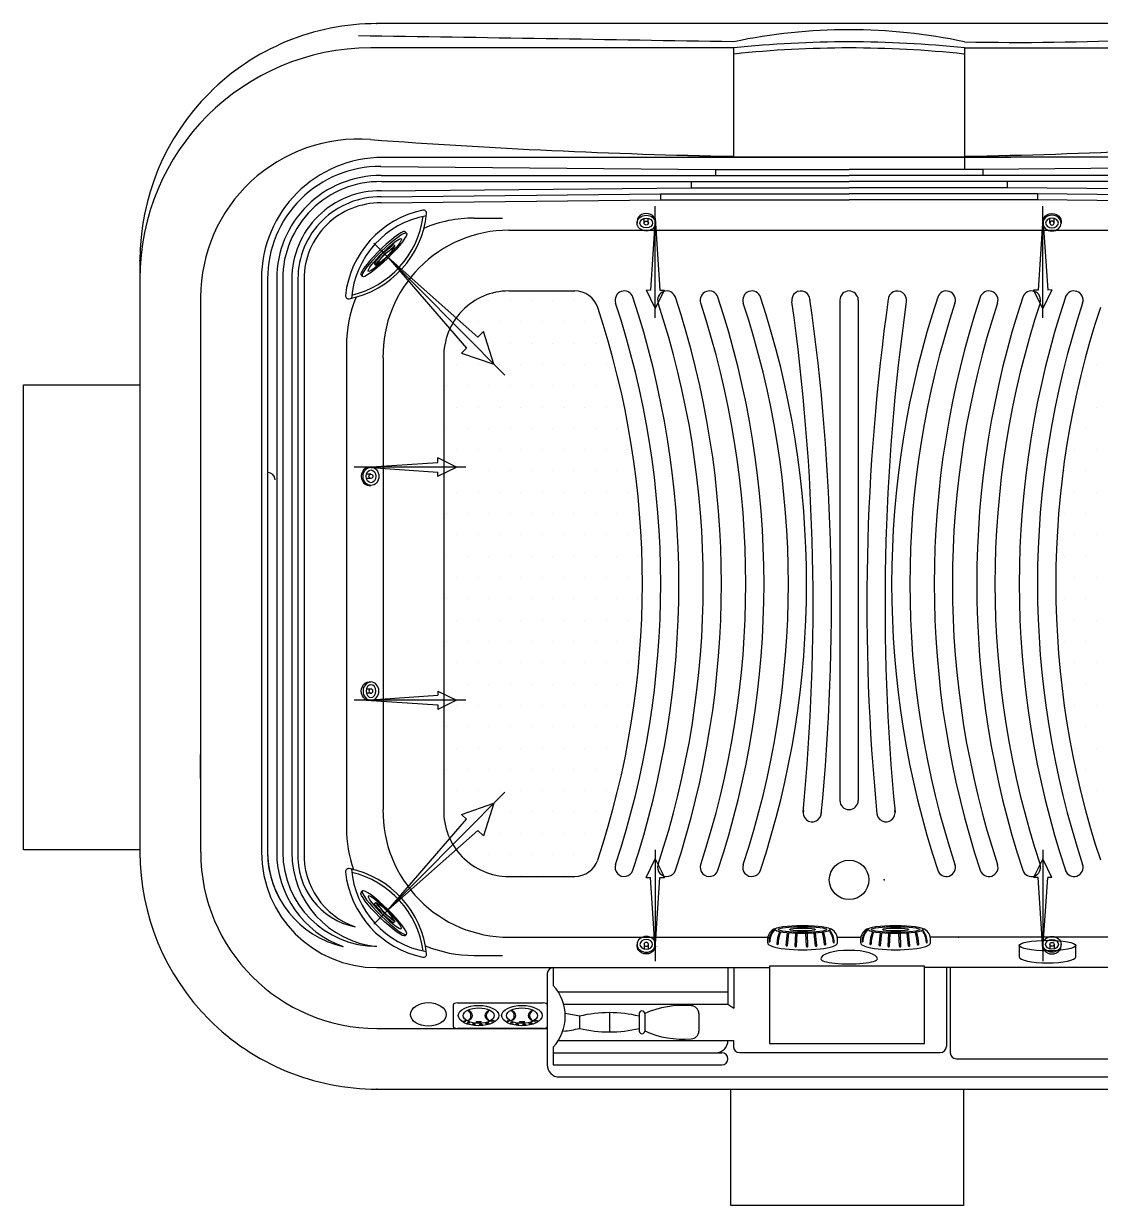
# Model space of a CAD drawing. Header units: millimetres. Extents: x -1273.47 to -1271.34, y 2261.58 to 2263.11.
# Drawn here: x -1273.471 to -1272.082, y 2261.583 to 2263.108 of the extents above; entities that cross this region are included whole.
import ezdxf

# ---------------------------------------------------------------- set-up
doc = ezdxf.new("R2010")
doc.units = ezdxf.units.MM
for name, color, linetype in [('jacuzzi', 1, 'Continuous'), ('LCOTA02', 1, 'Continuous'), ('TEXTOCOTA', 7, 'Continuous')]:
    doc.layers.add(name, color=color, linetype=linetype)

# ---------------------------------------------------------------- blocks, each defined once
blk = doc.blocks.new('A$C37FA7AEC')
at = {"layer": 'LCOTA02'}
for p, q in [((1.01, 4.71), (1.23, 4.71)), ((1.23, 2.9), (0.63, 2.9)), ((1.23, 1.81), (0.63, 1.81)), ((1.01, 0), (1.23, 0))]:
    blk.add_line(p, q, dxfattribs=at)
for centre, major_axis, ratio, start_param, end_param in [((1.01, 2.36), (0, 2.36), 0.431953, 6.283185, 9.424778), ((1.23, 2.36), (0, -0.544), 0.461888, -3.141592653589793, 3.141592653589793)]:
    blk.add_ellipse(centre, major_axis=major_axis, ratio=ratio, start_param=start_param, end_param=end_param, dxfattribs=at)
for major_axis, ratio in [((0, 2.36), 0.431953), ((0, 1.65), 0.381644)]:
    blk.add_ellipse((1.23, 2.36), major_axis=major_axis, ratio=ratio, dxfattribs=at)
blk = doc.blocks.new('*E8')
at = {"layer": 'TEXTOCOTA', "color": 2, "xscale": -1, "rotation": 90.00000001721558}
blk.add_blockref('A$C37FA7AEC', (4.71, 2.24), dxfattribs=at)
blk = doc.blocks.new('*E7')
at = {"layer": 'TEXTOCOTA', "color": 2, "xscale": -1, "rotation": 90.00000001721558}
blk.add_blockref('A$C37FA7AEC', (4.71, 2.24), dxfattribs=at)
blk = doc.blocks.new('*E6')
at = {"layer": 'TEXTOCOTA', "color": 2, "xscale": -1, "rotation": 90.00000001721558}
blk.add_blockref('A$C37FA7AEC', (4.71, 2.24), dxfattribs=at)
blk = doc.blocks.new('*E5')
at = {"layer": 'TEXTOCOTA', "color": 2, "xscale": -1, "rotation": 90.00000001721558}
blk.add_blockref('A$C37FA7AEC', (4.71, 2.24), dxfattribs=at)
blk = doc.blocks.new('*E4')
at = {"layer": 'TEXTOCOTA', "color": 2, "xscale": -1, "rotation": 90.00000001721558}
blk.add_blockref('A$C37FA7AEC', (4.71, 2.24), dxfattribs=at)
blk = doc.blocks.new('*E3')
at = {"layer": 'TEXTOCOTA', "color": 2, "xscale": -1, "rotation": 90.00000001721558}
blk.add_blockref('A$C37FA7AEC', (4.71, 2.24), dxfattribs=at)

msp = doc.modelspace()

# ---------------------------------------------------------------- linework, layer by layer
at = {"layer": 'jacuzzi'}
for p, q in [((-1272.555, 2263.0762), (-1273.023, 2263.0762)), ((-1272.555, 2263.0762), (-1272.555, 2262.9351)), ((-1272.257, 2263.0762), (-1271.789, 2263.0762)), ((-1272.257, 2263.0762), (-1272.257, 2262.9351)), ((-1272.257, 2263.0762), (-1272.257, 2262.9194)), ((-1273.0106, 2262.9351), (-1272.1975, 2262.9351)), ((-1271.8014, 2262.9351), (-1272.6144, 2262.9351)), ((-1273.0102, 2262.9233), (-1272.5785, 2262.9194)), ((-1272.5785, 2262.9194), (-1272.5785, 2262.9115)), ((-1272.5785, 2262.9194), (-1272.406, 2262.9194)), ((-1272.5236, 2262.9194), (-1272.406, 2262.9194)), ((-1272.2335, 2262.9194), (-1272.406, 2262.9194)), ((-1272.2883, 2262.9194), (-1272.406, 2262.9194)), ((-1271.8018, 2262.9233), (-1272.2335, 2262.9194)), ((-1272.2335, 2262.9194), (-1272.2335, 2262.9115)), ((-1273.0097, 2262.9115), (-1272.6569, 2262.9115)), ((-1273.0094, 2262.9037), (-1272.6099, 2262.9037)), ((-1272.6569, 2262.9115), (-1272.406, 2262.9115)), ((-1272.6099, 2262.9037), (-1272.406, 2262.9037)), ((-1272.6099, 2262.9037), (-1272.6099, 2262.8959)), ((-1272.155, 2262.9115), (-1272.406, 2262.9115)), ((-1272.2021, 2262.9037), (-1272.406, 2262.9037)), ((-1271.8025, 2262.9037), (-1272.2021, 2262.9037)), ((-1272.2021, 2262.9037), (-1272.2021, 2262.8959)), ((-1271.8022, 2262.9115), (-1272.155, 2262.9115)), ((-1273.0097, 2262.8841), (-1272.6491, 2262.888)), ((-1273.0096, 2262.8919), (-1272.6099, 2262.8959)), ((-1272.6491, 2262.888), (-1272.406, 2262.888)), ((-1272.6491, 2262.888), (-1272.6491, 2262.8802)), ((-1272.6099, 2262.8959), (-1272.406, 2262.8959)), ((-1272.2021, 2262.8959), (-1272.406, 2262.8959)), ((-1272.1629, 2262.888), (-1272.406, 2262.888)), ((-1271.8023, 2262.8919), (-1272.2021, 2262.8959)), ((-1271.8022, 2262.8841), (-1272.1629, 2262.888)), ((-1272.1629, 2262.888), (-1272.1629, 2262.8802)), ((-1273.0098, 2262.8762), (-1272.6491, 2262.8802)), ((-1272.656, 2262.728), (-1272.656, 2262.872)), ((-1272.6491, 2262.8802), (-1272.406, 2262.8802)), ((-1272.1629, 2262.8802), (-1272.406, 2262.8802)), ((-1271.8021, 2262.8762), (-1272.1629, 2262.8802)), ((-1272.156, 2262.728), (-1272.156, 2262.872)), ((-1272.8897, 2262.8567), (-1272.853, 2262.8567)), ((-1272.656, 2262.8564), (-1272.6623, 2262.7638)), ((-1272.656, 2262.8564), (-1272.6501, 2262.7638)), ((-1272.156, 2262.8564), (-1272.1619, 2262.7638)), ((-1272.156, 2262.8564), (-1272.1496, 2262.7638)), ((-1272.8451, 2262.841), (-1271.9693, 2262.841)), ((-1272.9786, 2262.8391), (-1272.9768, 2262.8373)), ((-1272.85, 2262.6538), (-1273.019, 2262.8242)), ((-1272.9938, 2262.8224), (-1272.992, 2262.8207)), ((-1273.0187, 2262.7979), (-1273.0168, 2262.796)), ((-1273.0007, 2262.8058), (-1272.885, 2262.7031)), ((-1273.0007, 2262.8058), (-1272.8996, 2262.6888)), ((-1273.0357, 2262.7831), (-1273.0339, 2262.7813)), ((-1273.1641, 2262.7782), (-1273.1641, 2262.0384)), ((-1273.1563, 2262.7782), (-1273.1563, 2262.0384)), ((-1273.1445, 2262.7782), (-1273.1445, 2262.0384)), ((-1273.1367, 2262.7782), (-1273.1367, 2262.0384)), ((-1273.1249, 2262.7782), (-1273.1249, 2262.0384)), ((-1273.1171, 2262.7782), (-1273.1171, 2262.0384)), ((-1273.1092, 2262.7782), (-1273.1092, 2262.0384)), ((-1273.2426, 2262.7547), (-1273.2426, 2262.0384)), ((-1272.8709, 2262.7503), (-1272.8709, 2262.7503)), ((-1272.8451, 2262.7626), (-1272.7599, 2262.7626)), ((-1272.8434, 2262.7503), (-1272.8434, 2262.7503)), ((-1272.8159, 2262.7503), (-1272.8159, 2262.7503)), ((-1272.7884, 2262.7503), (-1272.7884, 2262.7503)), ((-1272.7609, 2262.7503), (-1272.7609, 2262.7503)), ((-1272.6678, 2262.7639), (-1272.6623, 2262.7638)), ((-1272.6678, 2262.7639), (-1272.656, 2262.74)), ((-1272.656, 2262.74), (-1272.644, 2262.7637)), ((-1272.6501, 2262.7638), (-1272.644, 2262.7637)), ((-1272.4177, 2262.7508), (-1272.4177, 2262.1051)), ((-1272.3942, 2262.7508), (-1272.3942, 2262.1051)), ((-1272.1619, 2262.7638), (-1272.168, 2262.7637)), ((-1272.1559, 2262.74), (-1272.168, 2262.7637)), ((-1272.1442, 2262.7639), (-1272.1559, 2262.74)), ((-1272.1442, 2262.7639), (-1272.1496, 2262.7638)), ((-1272.9121, 2262.7228), (-1272.9121, 2262.7228)), ((-1272.8846, 2262.7228), (-1272.8846, 2262.7228)), ((-1272.8571, 2262.7228), (-1272.8571, 2262.7228)), ((-1272.8296, 2262.7228), (-1272.8296, 2262.7228)), ((-1272.8021, 2262.7228), (-1272.8021, 2262.7228)), ((-1272.7746, 2262.7228), (-1272.7746, 2262.7228)), ((-1272.7471, 2262.7228), (-1272.7471, 2262.7228)), ((-1272.0871, 2262.7228), (-1272.0871, 2262.7228)), ((-1272.885, 2262.7031), (-1272.8777, 2262.7102)), ((-1272.8642, 2262.668), (-1272.8777, 2262.7102)), ((-1273.0544, 2262.692), (-1273.0544, 2262.0698)), ((-1272.9259, 2262.6953), (-1272.9259, 2262.6953)), ((-1272.9061, 2262.6825), (-1272.8996, 2262.6888)), ((-1272.8984, 2262.6953), (-1272.8984, 2262.6953)), ((-1272.8709, 2262.6953), (-1272.8709, 2262.6953)), ((-1272.8434, 2262.6953), (-1272.8434, 2262.6953)), ((-1272.8159, 2262.6953), (-1272.8159, 2262.6953)), ((-1272.7884, 2262.6953), (-1272.7884, 2262.6953)), ((-1272.7609, 2262.6953), (-1272.7609, 2262.6953)), ((-1272.7334, 2262.6953), (-1272.7334, 2262.6953)), ((-1273.0073, 2262.6763), (-1273.0073, 2262.0933)), ((-1272.9289, 2262.6763), (-1272.9289, 2262.0933)), ((-1272.9061, 2262.6825), (-1272.8642, 2262.668)), ((-1272.9121, 2262.6678), (-1272.9121, 2262.6678)), ((-1272.8846, 2262.6678), (-1272.8846, 2262.6678)), ((-1272.8571, 2262.6678), (-1272.8571, 2262.6678)), ((-1272.8296, 2262.6678), (-1272.8296, 2262.6678)), ((-1272.8021, 2262.6678), (-1272.8021, 2262.6678)), ((-1272.7746, 2262.6678), (-1272.7746, 2262.6678)), ((-1272.7471, 2262.6678), (-1272.7471, 2262.6678)), ((-1272.7196, 2262.6678), (-1272.7196, 2262.6678)), ((-1272.0871, 2262.6678), (-1272.0871, 2262.6678)), ((-1273.471, 2262.0416), (-1273.471, 2262.6416)), ((-1273.471, 2262.6416), (-1273.321, 2262.6416)), ((-1272.9259, 2262.6403), (-1272.9259, 2262.6403)), ((-1272.8984, 2262.6403), (-1272.8984, 2262.6403)), ((-1272.8709, 2262.6403), (-1272.8709, 2262.6403)), ((-1272.8434, 2262.6403), (-1272.8434, 2262.6403)), ((-1272.8159, 2262.6403), (-1272.8159, 2262.6403)), ((-1272.7884, 2262.6403), (-1272.7884, 2262.6403)), ((-1272.7609, 2262.6403), (-1272.7609, 2262.6403)), ((-1272.7334, 2262.6403), (-1272.7334, 2262.6403)), ((-1272.7059, 2262.6403), (-1272.7059, 2262.6403)), ((-1272.1009, 2262.6403), (-1272.1009, 2262.6403)), ((-1272.9121, 2262.6128), (-1272.9121, 2262.6128)), ((-1272.8846, 2262.6128), (-1272.8846, 2262.6128)), ((-1272.8571, 2262.6128), (-1272.8571, 2262.6128)), ((-1272.8296, 2262.6128), (-1272.8296, 2262.6128)), ((-1272.8021, 2262.6128), (-1272.8021, 2262.6128)), ((-1272.7746, 2262.6128), (-1272.7746, 2262.6128)), ((-1272.7471, 2262.6128), (-1272.7471, 2262.6128)), ((-1272.7196, 2262.6128), (-1272.7196, 2262.6128)), ((-1272.1146, 2262.6128), (-1272.1146, 2262.6128)), ((-1272.0871, 2262.6128), (-1272.0871, 2262.6128)), ((-1272.9259, 2262.5853), (-1272.9259, 2262.5853)), ((-1272.8984, 2262.5853), (-1272.8984, 2262.5853)), ((-1272.8709, 2262.5853), (-1272.8709, 2262.5853)), ((-1272.8434, 2262.5853), (-1272.8434, 2262.5853)), ((-1272.8159, 2262.5853), (-1272.8159, 2262.5853)), ((-1272.7884, 2262.5853), (-1272.7884, 2262.5853)), ((-1272.7609, 2262.5853), (-1272.7609, 2262.5853)), ((-1272.7334, 2262.5853), (-1272.7334, 2262.5853)), ((-1272.7059, 2262.5853), (-1272.7059, 2262.5853)), ((-1272.1009, 2262.5853), (-1272.1009, 2262.5853)), ((-1272.9121, 2262.5578), (-1272.9121, 2262.5578)), ((-1272.8846, 2262.5578), (-1272.8846, 2262.5578)), ((-1272.8571, 2262.5578), (-1272.8571, 2262.5578)), ((-1272.8296, 2262.5578), (-1272.8296, 2262.5578)), ((-1272.8021, 2262.5578), (-1272.8021, 2262.5578)), ((-1272.7746, 2262.5578), (-1272.7746, 2262.5578)), ((-1272.7471, 2262.5578), (-1272.7471, 2262.5578)), ((-1272.7196, 2262.5578), (-1272.7196, 2262.5578)), ((-1272.6921, 2262.5578), (-1272.6921, 2262.5578)), ((-1272.1146, 2262.5578), (-1272.1146, 2262.5578)), ((-1272.0871, 2262.5578), (-1272.0871, 2262.5578)), ((-1273.0291, 2262.5352), (-1272.9364, 2262.5411)), ((-1272.9126, 2262.5351), (-1272.9364, 2262.5472)), ((-1272.9364, 2262.5411), (-1272.9364, 2262.5472)), ((-1272.9006, 2262.5352), (-1273.0446, 2262.5352)), ((-1273.0291, 2262.5352), (-1272.9365, 2262.5288)), ((-1272.9365, 2262.5234), (-1272.9126, 2262.5351)), ((-1272.9365, 2262.5234), (-1272.9365, 2262.5288)), ((-1272.9259, 2262.5303), (-1272.9259, 2262.5303)), ((-1272.8984, 2262.5303), (-1272.8984, 2262.5303)), ((-1272.8709, 2262.5303), (-1272.8709, 2262.5303)), ((-1272.8434, 2262.5303), (-1272.8434, 2262.5303)), ((-1272.8159, 2262.5303), (-1272.8159, 2262.5303)), ((-1272.7884, 2262.5303), (-1272.7884, 2262.5303)), ((-1272.7609, 2262.5303), (-1272.7609, 2262.5303)), ((-1272.7334, 2262.5303), (-1272.7334, 2262.5303)), ((-1272.7059, 2262.5303), (-1272.7059, 2262.5303)), ((-1272.1284, 2262.5303), (-1272.1284, 2262.5303)), ((-1272.1009, 2262.5303), (-1272.1009, 2262.5303)), ((-1272.9121, 2262.5028), (-1272.9121, 2262.5028)), ((-1272.8846, 2262.5028), (-1272.8846, 2262.5028)), ((-1272.8571, 2262.5028), (-1272.8571, 2262.5028)), ((-1272.8296, 2262.5028), (-1272.8296, 2262.5028)), ((-1272.8021, 2262.5028), (-1272.8021, 2262.5028)), ((-1272.7746, 2262.5028), (-1272.7746, 2262.5028)), ((-1272.7471, 2262.5028), (-1272.7471, 2262.5028)), ((-1272.7196, 2262.5028), (-1272.7196, 2262.5028)), ((-1272.6921, 2262.5028), (-1272.6921, 2262.5028)), ((-1272.1146, 2262.5028), (-1272.1146, 2262.5028)), ((-1272.0871, 2262.5028), (-1272.0871, 2262.5028)), ((-1272.9259, 2262.4753), (-1272.9259, 2262.4753)), ((-1272.8984, 2262.4753), (-1272.8984, 2262.4753)), ((-1272.8709, 2262.4753), (-1272.8709, 2262.4753)), ((-1272.8434, 2262.4753), (-1272.8434, 2262.4753)), ((-1272.8159, 2262.4753), (-1272.8159, 2262.4753)), ((-1272.7884, 2262.4753), (-1272.7884, 2262.4753)), ((-1272.7609, 2262.4753), (-1272.7609, 2262.4753)), ((-1272.7334, 2262.4753), (-1272.7334, 2262.4753)), ((-1272.7059, 2262.4753), (-1272.7059, 2262.4753)), ((-1272.6784, 2262.4753), (-1272.6784, 2262.4753)), ((-1272.1284, 2262.4753), (-1272.1284, 2262.4753)), ((-1272.1009, 2262.4753), (-1272.1009, 2262.4753)), ((-1272.9121, 2262.4478), (-1272.9121, 2262.4478)), ((-1272.8846, 2262.4478), (-1272.8846, 2262.4478)), ((-1272.8571, 2262.4478), (-1272.8571, 2262.4478)), ((-1272.8296, 2262.4478), (-1272.8296, 2262.4478)), ((-1272.8021, 2262.4478), (-1272.8021, 2262.4478)), ((-1272.7746, 2262.4478), (-1272.7746, 2262.4478)), ((-1272.7471, 2262.4478), (-1272.7471, 2262.4478)), ((-1272.7196, 2262.4478), (-1272.7196, 2262.4478)), ((-1272.6921, 2262.4478), (-1272.6921, 2262.4478)), ((-1272.1146, 2262.4478), (-1272.1146, 2262.4478)), ((-1272.0871, 2262.4478), (-1272.0871, 2262.4478)), ((-1272.9259, 2262.4203), (-1272.9259, 2262.4203)), ((-1272.8984, 2262.4203), (-1272.8984, 2262.4203)), ((-1272.8709, 2262.4203), (-1272.8709, 2262.4203)), ((-1272.8434, 2262.4203), (-1272.8434, 2262.4203)), ((-1272.8159, 2262.4203), (-1272.8159, 2262.4203)), ((-1272.7884, 2262.4203), (-1272.7884, 2262.4203)), ((-1272.7609, 2262.4203), (-1272.7609, 2262.4203)), ((-1272.7334, 2262.4203), (-1272.7334, 2262.4203)), ((-1272.7059, 2262.4203), (-1272.7059, 2262.4203)), ((-1272.6784, 2262.4203), (-1272.6784, 2262.4203)), ((-1272.1284, 2262.4203), (-1272.1284, 2262.4203)), ((-1272.1009, 2262.4203), (-1272.1009, 2262.4203)), ((-1272.9121, 2262.3928), (-1272.9121, 2262.3928)), ((-1272.8846, 2262.3928), (-1272.8846, 2262.3928)), ((-1272.8571, 2262.3928), (-1272.8571, 2262.3928)), ((-1272.8296, 2262.3928), (-1272.8296, 2262.3928)), ((-1272.8021, 2262.3928), (-1272.8021, 2262.3928)), ((-1272.7746, 2262.3928), (-1272.7746, 2262.3928)), ((-1272.7471, 2262.3928), (-1272.7471, 2262.3928)), ((-1272.7196, 2262.3928), (-1272.7196, 2262.3928)), ((-1272.6921, 2262.3928), (-1272.6921, 2262.3928)), ((-1272.1146, 2262.3928), (-1272.1146, 2262.3928)), ((-1272.0871, 2262.3928), (-1272.0871, 2262.3928)), ((-1272.9259, 2262.3653), (-1272.9259, 2262.3653)), ((-1272.8984, 2262.3653), (-1272.8984, 2262.3653)), ((-1272.8709, 2262.3653), (-1272.8709, 2262.3653)), ((-1272.8434, 2262.3653), (-1272.8434, 2262.3653)), ((-1272.8159, 2262.3653), (-1272.8159, 2262.3653)), ((-1272.7884, 2262.3653), (-1272.7884, 2262.3653)), ((-1272.7609, 2262.3653), (-1272.7609, 2262.3653)), ((-1272.7334, 2262.3653), (-1272.7334, 2262.3653)), ((-1272.7059, 2262.3653), (-1272.7059, 2262.3653)), ((-1272.6784, 2262.3653), (-1272.6784, 2262.3653)), ((-1272.1284, 2262.3653), (-1272.1284, 2262.3653)), ((-1272.1009, 2262.3653), (-1272.1009, 2262.3653)), ((-1272.9121, 2262.3378), (-1272.9121, 2262.3378)), ((-1272.8846, 2262.3378), (-1272.8846, 2262.3378)), ((-1272.8571, 2262.3378), (-1272.8571, 2262.3378)), ((-1272.8296, 2262.3378), (-1272.8296, 2262.3378)), ((-1272.8021, 2262.3378), (-1272.8021, 2262.3378)), ((-1272.7746, 2262.3378), (-1272.7746, 2262.3378)), ((-1272.7471, 2262.3378), (-1272.7471, 2262.3378)), ((-1272.7196, 2262.3378), (-1272.7196, 2262.3378)), ((-1272.6921, 2262.3378), (-1272.6921, 2262.3378)), ((-1272.1146, 2262.3378), (-1272.1146, 2262.3378)), ((-1272.0871, 2262.3378), (-1272.0871, 2262.3378)), ((-1272.9259, 2262.3103), (-1272.9259, 2262.3103)), ((-1272.8984, 2262.3103), (-1272.8984, 2262.3103)), ((-1272.8709, 2262.3103), (-1272.8709, 2262.3103)), ((-1272.8434, 2262.3103), (-1272.8434, 2262.3103)), ((-1272.8159, 2262.3103), (-1272.8159, 2262.3103)), ((-1272.7884, 2262.3103), (-1272.7884, 2262.3103)), ((-1272.7609, 2262.3103), (-1272.7609, 2262.3103)), ((-1272.7334, 2262.3103), (-1272.7334, 2262.3103)), ((-1272.7059, 2262.3103), (-1272.7059, 2262.3103)), ((-1272.6784, 2262.3103), (-1272.6784, 2262.3103)), ((-1272.1284, 2262.3103), (-1272.1284, 2262.3103)), ((-1272.1009, 2262.3103), (-1272.1009, 2262.3103)), ((-1272.9121, 2262.2828), (-1272.9121, 2262.2828)), ((-1272.8846, 2262.2828), (-1272.8846, 2262.2828)), ((-1272.8571, 2262.2828), (-1272.8571, 2262.2828)), ((-1272.8296, 2262.2828), (-1272.8296, 2262.2828)), ((-1272.8021, 2262.2828), (-1272.8021, 2262.2828)), ((-1272.7746, 2262.2828), (-1272.7746, 2262.2828)), ((-1272.7471, 2262.2828), (-1272.7471, 2262.2828)), ((-1272.7196, 2262.2828), (-1272.7196, 2262.2828)), ((-1272.6921, 2262.2828), (-1272.6921, 2262.2828)), ((-1272.1146, 2262.2828), (-1272.1146, 2262.2828)), ((-1272.0871, 2262.2828), (-1272.0871, 2262.2828)), ((-1272.9365, 2262.2462), (-1272.9365, 2262.2408)), ((-1272.9365, 2262.2462), (-1272.9126, 2262.2345)), ((-1272.9259, 2262.2553), (-1272.9259, 2262.2553)), ((-1272.8984, 2262.2553), (-1272.8984, 2262.2553)), ((-1272.8709, 2262.2553), (-1272.8709, 2262.2553)), ((-1272.8434, 2262.2553), (-1272.8434, 2262.2553)), ((-1272.8159, 2262.2553), (-1272.8159, 2262.2553)), ((-1272.7884, 2262.2553), (-1272.7884, 2262.2553)), ((-1272.7609, 2262.2553), (-1272.7609, 2262.2553)), ((-1272.7334, 2262.2553), (-1272.7334, 2262.2553)), ((-1272.7059, 2262.2553), (-1272.7059, 2262.2553)), ((-1272.1284, 2262.2553), (-1272.1284, 2262.2553)), ((-1272.1009, 2262.2553), (-1272.1009, 2262.2553)), ((-1272.9006, 2262.2344), (-1273.0446, 2262.2344)), ((-1273.0291, 2262.2344), (-1272.9365, 2262.2408)), ((-1273.0291, 2262.2344), (-1272.9364, 2262.2285)), ((-1272.9126, 2262.2345), (-1272.9364, 2262.2224)), ((-1272.9364, 2262.2285), (-1272.9364, 2262.2224)), ((-1272.9121, 2262.2278), (-1272.9121, 2262.2278)), ((-1272.8846, 2262.2278), (-1272.8846, 2262.2278)), ((-1272.8571, 2262.2278), (-1272.8571, 2262.2278)), ((-1272.8296, 2262.2278), (-1272.8296, 2262.2278)), ((-1272.8021, 2262.2278), (-1272.8021, 2262.2278)), ((-1272.7746, 2262.2278), (-1272.7746, 2262.2278)), ((-1272.7471, 2262.2278), (-1272.7471, 2262.2278)), ((-1272.7196, 2262.2278), (-1272.7196, 2262.2278)), ((-1272.6921, 2262.2278), (-1272.6921, 2262.2278)), ((-1272.1146, 2262.2278), (-1272.1146, 2262.2278)), ((-1272.0871, 2262.2278), (-1272.0871, 2262.2278)), ((-1272.9259, 2262.2003), (-1272.9259, 2262.2003)), ((-1272.8984, 2262.2003), (-1272.8984, 2262.2003)), ((-1272.8709, 2262.2003), (-1272.8709, 2262.2003)), ((-1272.8434, 2262.2003), (-1272.8434, 2262.2003)), ((-1272.8159, 2262.2003), (-1272.8159, 2262.2003)), ((-1272.7884, 2262.2003), (-1272.7884, 2262.2003)), ((-1272.7609, 2262.2003), (-1272.7609, 2262.2003)), ((-1272.7334, 2262.2003), (-1272.7334, 2262.2003)), ((-1272.7059, 2262.2003), (-1272.7059, 2262.2003)), ((-1272.1009, 2262.2003), (-1272.1009, 2262.2003)), ((-1272.9121, 2262.1728), (-1272.9121, 2262.1728)), ((-1272.8846, 2262.1728), (-1272.8846, 2262.1728)), ((-1272.8571, 2262.1728), (-1272.8571, 2262.1728)), ((-1272.8296, 2262.1728), (-1272.8296, 2262.1728)), ((-1272.8021, 2262.1728), (-1272.8021, 2262.1728)), ((-1272.7746, 2262.1728), (-1272.7746, 2262.1728)), ((-1272.7471, 2262.1728), (-1272.7471, 2262.1728)), ((-1272.7196, 2262.1728), (-1272.7196, 2262.1728)), ((-1272.1146, 2262.1728), (-1272.1146, 2262.1728)), ((-1272.0871, 2262.1728), (-1272.0871, 2262.1728)), ((-1273.2426, 2262.1334), (-1273.2426, 2262.1644)), ((-1272.9259, 2262.1453), (-1272.9259, 2262.1453)), ((-1272.8984, 2262.1453), (-1272.8984, 2262.1453)), ((-1272.8709, 2262.1453), (-1272.8709, 2262.1453)), ((-1272.8434, 2262.1453), (-1272.8434, 2262.1453)), ((-1272.8159, 2262.1453), (-1272.8159, 2262.1453)), ((-1272.7884, 2262.1453), (-1272.7884, 2262.1453)), ((-1272.7609, 2262.1453), (-1272.7609, 2262.1453)), ((-1272.7334, 2262.1453), (-1272.7334, 2262.1453)), ((-1272.7059, 2262.1453), (-1272.7059, 2262.1453)), ((-1272.1009, 2262.1453), (-1272.1009, 2262.1453)), ((-1272.85, 2262.1158), (-1273.019, 2261.9454)), ((-1272.9121, 2262.1178), (-1272.9121, 2262.1178)), ((-1272.8846, 2262.1178), (-1272.8846, 2262.1178)), ((-1272.8571, 2262.1178), (-1272.8571, 2262.1178)), ((-1272.8296, 2262.1178), (-1272.8296, 2262.1178)), ((-1272.8021, 2262.1178), (-1272.8021, 2262.1178)), ((-1272.7746, 2262.1178), (-1272.7746, 2262.1178)), ((-1272.7471, 2262.1178), (-1272.7471, 2262.1178)), ((-1272.7196, 2262.1178), (-1272.7196, 2262.1178)), ((-1272.0871, 2262.1178), (-1272.0871, 2262.1178)), ((-1272.9061, 2262.0871), (-1272.8642, 2262.1016)), ((-1272.8642, 2262.1016), (-1272.8777, 2262.0594)), ((-1273.0007, 2261.9638), (-1272.8996, 2262.0808)), ((-1272.9259, 2262.0903), (-1272.9259, 2262.0903)), ((-1272.9061, 2262.0871), (-1272.8996, 2262.0808)), ((-1272.8984, 2262.0903), (-1272.8984, 2262.0903)), ((-1272.8709, 2262.0903), (-1272.8709, 2262.0903)), ((-1272.8434, 2262.0903), (-1272.8434, 2262.0903)), ((-1272.8159, 2262.0903), (-1272.8159, 2262.0903)), ((-1272.7884, 2262.0903), (-1272.7884, 2262.0903)), ((-1272.7609, 2262.0903), (-1272.7609, 2262.0903)), ((-1272.7334, 2262.0903), (-1272.7334, 2262.0903)), ((-1273.0007, 2261.9638), (-1272.885, 2262.0665)), ((-1272.885, 2262.0665), (-1272.8777, 2262.0594)), ((-1272.9121, 2262.0628), (-1272.9121, 2262.0628)), ((-1272.8846, 2262.0628), (-1272.8846, 2262.0628)), ((-1272.8571, 2262.0628), (-1272.8571, 2262.0628)), ((-1272.8296, 2262.0628), (-1272.8296, 2262.0628)), ((-1272.8021, 2262.0628), (-1272.8021, 2262.0628)), ((-1272.7746, 2262.0628), (-1272.7746, 2262.0628)), ((-1272.7471, 2262.0628), (-1272.7471, 2262.0628)), ((-1272.7196, 2262.0628), (-1272.7196, 2262.0628)), ((-1272.0871, 2262.0628), (-1272.0871, 2262.0628)), ((-1273.321, 2262.0416), (-1273.471, 2262.0416)), ((-1272.8984, 2262.0353), (-1272.8984, 2262.0353)), ((-1272.8709, 2262.0353), (-1272.8709, 2262.0353)), ((-1272.8434, 2262.0353), (-1272.8434, 2262.0353)), ((-1272.8159, 2262.0353), (-1272.8159, 2262.0353)), ((-1272.7884, 2262.0353), (-1272.7884, 2262.0353)), ((-1272.7609, 2262.0353), (-1272.7609, 2262.0353)), ((-1272.7334, 2262.0353), (-1272.7334, 2262.0353)), ((-1272.656, 2262.0416), (-1272.656, 2261.8977)), ((-1272.156, 2262.0416), (-1272.156, 2261.8977)), ((-1272.6678, 2262.0057), (-1272.656, 2262.0296)), ((-1272.656, 2262.0296), (-1272.644, 2262.0059)), ((-1272.1559, 2262.0296), (-1272.168, 2262.0059)), ((-1272.1442, 2262.0057), (-1272.1559, 2262.0296)), ((-1272.8451, 2262.0071), (-1272.7599, 2262.0071)), ((-1272.8296, 2262.0078), (-1272.8296, 2262.0078)), ((-1272.8021, 2262.0078), (-1272.8021, 2262.0078)), ((-1272.7746, 2262.0078), (-1272.7746, 2262.0078)), ((-1272.6678, 2262.0057), (-1272.6623, 2262.0058)), ((-1272.656, 2261.9132), (-1272.6623, 2262.0058)), ((-1272.656, 2261.9132), (-1272.6501, 2262.0059)), ((-1272.6501, 2262.0059), (-1272.644, 2262.0059)), ((-1272.1619, 2262.0059), (-1272.168, 2262.0059)), ((-1272.156, 2261.9132), (-1272.1619, 2262.0059)), ((-1272.156, 2261.9132), (-1272.1496, 2262.0058)), ((-1272.1442, 2262.0057), (-1272.1496, 2262.0058)), ((-1273.0357, 2261.9865), (-1273.0339, 2261.9883)), ((-1273.0187, 2261.9717), (-1273.0168, 2261.9736)), ((-1272.9938, 2261.9472), (-1272.992, 2261.949)), ((-1272.9786, 2261.9305), (-1272.9768, 2261.9323)), ((-1272.8451, 2261.9286), (-1272.7745, 2261.9286)), ((-1272.7745, 2261.9286), (-1272.5108, 2261.9286)), ((-1272.4212, 2261.9286), (-1272.3908, 2261.9286)), ((-1271.9693, 2261.9286), (-1272.3012, 2261.9286)), ((-1272.1865, 2261.9179), (-1272.1865, 2261.9032)), ((-1272.1135, 2261.9032), (-1272.1135, 2261.9179)), ((-1272.8897, 2261.9051), (-1272.853, 2261.9051)), ((-1273.0151, 2261.8894), (-1272.7745, 2261.8894)), ((-1272.7954, 2261.8816), (-1272.7954, 2261.764)), ((-1272.7876, 2261.8894), (-1272.7876, 2261.8665)), ((-1272.7745, 2261.8894), (-1272.5085, 2261.8894)), ((-1272.5624, 2261.8894), (-1272.5624, 2261.8424)), ((-1272.5545, 2261.8894), (-1272.5545, 2261.8371)), ((-1272.3085, 2261.8913), (-1272.5085, 2261.8913)), ((-1272.5085, 2261.8913), (-1272.5085, 2261.7913)), ((-1272.3085, 2261.7913), (-1272.3085, 2261.8913)), ((-1271.7968, 2261.8894), (-1272.3085, 2261.8894)), ((-1272.2805, 2261.8894), (-1272.2805, 2261.7875)), ((-1272.2754, 2261.8894), (-1272.2754, 2261.7796)), ((-1272.7811, 2261.8581), (-1272.5624, 2261.8581)), ((-1272.9168, 2261.8411), (-1272.9168, 2261.8138)), ((-1272.9112, 2261.8439), (-1272.8008, 2261.8439)), ((-1272.7952, 2261.8138), (-1272.7952, 2261.8411)), ((-1272.7742, 2261.8424), (-1272.5624, 2261.8424)), ((-1272.5624, 2261.8424), (-1272.5545, 2261.8371)), ((-1272.7537, 2261.8267), (-1272.7537, 2261.8111)), ((-1272.7152, 2261.8312), (-1272.7152, 2261.8065)), ((-1272.6767, 2261.8301), (-1272.6767, 2261.8076)), ((-1272.6697, 2261.8301), (-1272.6697, 2261.8076)), ((-1272.5998, 2261.8301), (-1272.5998, 2261.8076)), ((-1273.0151, 2261.811), (-1272.7954, 2261.811)), ((-1272.8008, 2261.811), (-1272.9112, 2261.811)), ((-1272.7811, 2261.7953), (-1272.5624, 2261.7953)), ((-1272.5624, 2261.7953), (-1272.5553, 2261.7953)), ((-1272.5553, 2261.7953), (-1272.5553, 2261.7875)), ((-1272.5085, 2261.7913), (-1272.3085, 2261.7913)), ((-1272.7876, 2261.7869), (-1272.7876, 2261.764)), ((-1272.7876, 2261.7796), (-1272.5702, 2261.7796)), ((-1272.2883, 2261.7796), (-1272.5474, 2261.7796)), ((-1272.7876, 2261.764), (-1272.5702, 2261.764)), ((-1272.2676, 2261.7718), (-1272.0323, 2261.7718)), ((-1272.7798, 2261.7483), (-1272.0323, 2261.7483)), ((-1272.5585, 2261.5826), (-1272.5585, 2261.7326)), ((-1272.2585, 2261.7326), (-1272.2585, 2261.5826)), ((-1272.2585, 2261.5826), (-1272.5585, 2261.5826))]:
    msp.add_line(p, q, dxfattribs=at)
at = {"layer": 'jacuzzi', "color": 3}
msp.add_lwpolyline([(-1271.491, 2262.8018, 0.414214), (-1271.7968, 2263.1076), (-1273.0151, 2263.1076, 0.414214), (-1273.321, 2262.8018), (-1273.321, 2262.0384, 0.414214), (-1273.0151, 2261.7326), (-1271.7968, 2261.7326, 0.414214), (-1271.491, 2262.0384)], format="xyb", close=True, dxfattribs=at)
at = {"layer": 'jacuzzi'}
msp.add_circle((-1272.406, 2262.0026), 0.0255, dxfattribs=at)
for centre, radius, start, end in [((-1272.1879, 2266.2459), 3.1625, 268.749, 277.1042), ((-1276.2995, 2042.7112), 220.4047, 89.026539, 89.152374), ((-1272.406, 2262.3842), 0.7156, 77.982, 102.018), ((-1273.023, 2262.7782), 0.298, 90, 180), ((-1272.406, 2261.6647), 1.4194, 83.9744, 96.0256), ((-1272.406, 2261.6647), 1.4115, 83.9744, 96.0256), ((-1273.0387, 2262.7547), 0.2039, 85.7578, 180), ((-1272.4068, 2271.2295), 8.2944, 265.73521, 268.97616), ((-1272.4052, 2271.2295), 8.2944, 271.02384, 274.26479), ((-1273.0073, 2262.7782), 0.1568, 90, 180), ((-1273.0112, 2262.7782), 0.1451, 89.5793, 180), ((-1273.0112, 2262.7782), 0.1333, 89.3598, 180), ((-1273.0112, 2262.7782), 0.1255, 89.1905, 180), ((-1273.0112, 2262.7782), 0.1137, 89.1905, 180), ((-1273.0112, 2262.7782), 0.1059, 89.1905, 180), ((-1273.0112, 2262.7782), 0.098, 89.1905, 180), ((-1272.9306, 2262.7435), 0.1258, 101.5201, 173.9325), ((-1273.0761, 2262.8757), 0.1258, 281.5201, 353.9325), ((-1272.9306, 2262.7435), 0.1179, 100.1476, 175.305), ((-1273.0761, 2262.8757), 0.1218, 283.4691, 351.9835), ((-1272.955, 2262.8629), 0.00392, 353.9325, 101.5201), ((-1272.8897, 2262.692), 0.1647, 90, 113.2278), ((-1272.8448, 2262.6784), 0.1626, 90.1299, 180.7466), ((-1273.0518, 2262.7564), 0.00392, 173.9325, 281.5201), ((-1272.8897, 2262.692), 0.1647, 157.6053, 180), ((-1272.8447, 2262.6784), 0.0842, 90.2524, 181.4324), ((-1272.7599, 2262.7312), 0.0314, 18.8239, 90), ((-1272.6961, 2262.7508), 0.0118, 18.7204, 198.7204), ((-1273.8054, 2262.3848), 1.1799, 341.7363, 18.2637), ((-1272.6412, 2262.7508), 0.0118, 18.7204, 198.7204), ((-1273.7505, 2262.3848), 1.1799, 341.7363, 18.2637), ((-1272.5863, 2262.7508), 0.0118, 18.7204, 198.7204), ((-1273.6956, 2262.3848), 1.1799, 341.7363, 18.2637), ((-1272.5314, 2262.7508), 0.0118, 18.7204, 198.7204), ((-1273.6407, 2262.3848), 1.1799, 341.7363, 18.2637), ((-1272.4682, 2262.7508), 0.0118, 0, 189.6169), ((-1275.2503, 2262.358), 2.8215, 354.498, 8.0303), ((-1272.406, 2262.7508), 0.0118, 90, 180), ((-1272.406, 2262.7508), 0.0118, 0, 90), ((-1269.5616, 2262.358), 2.8215, 171.9697, 185.502), ((-1272.3437, 2262.7508), 0.0118, 350.3831, 180), ((-1271.1712, 2262.3848), 1.1799, 161.7363, 198.2637), ((-1271.1163, 2262.3848), 1.1799, 161.7363, 198.2637), ((-1272.2805, 2262.7508), 0.0118, 341.2796, 161.2796), ((-1271.0614, 2262.3848), 1.1799, 161.7363, 198.2637), ((-1272.2256, 2262.7508), 0.0118, 341.2796, 161.2796), ((-1271.0065, 2262.3848), 1.1799, 161.7363, 198.2637), ((-1272.1707, 2262.7508), 0.0118, 341.2796, 161.2796), ((-1272.1158, 2262.7508), 0.0118, 341.2796, 161.2796), ((-1273.8051, 2262.3848), 1.1325, 341.6523, 18.3477), ((-1273.8054, 2262.3848), 1.1564, 341.7459, 18.2541), ((-1273.7505, 2262.3848), 1.1564, 341.7459, 18.2541), ((-1273.6956, 2262.3848), 1.1564, 341.7459, 18.2541), ((-1273.6407, 2262.3848), 1.1564, 341.7459, 18.2541), ((-1275.2504, 2262.358), 2.798, 354.4994, 8.0284), ((-1269.5616, 2262.358), 2.798, 171.9716, 185.5006), ((-1271.1712, 2262.3848), 1.1564, 161.7459, 198.2541), ((-1271.1163, 2262.3848), 1.1564, 161.7459, 198.2541), ((-1271.0614, 2262.3848), 1.1564, 161.7459, 198.2541), ((-1271.0065, 2262.3848), 1.1564, 161.7459, 198.2541), ((-1271.0068, 2262.3848), 1.1325, 161.6523, 198.3477), ((-1273.156, 2262.5189), 0.00954, 0, 90), ((-1272.406, 2262.1051), 0.0118, 180, 270), ((-1272.406, 2262.1051), 0.0118, 270, 0), ((-1272.8448, 2262.0912), 0.1626, 179.2534, 269.8701), ((-1272.8447, 2262.0912), 0.0842, 178.5676, 269.7476), ((-1272.4535, 2262.0894), 0.0118, 165.6813, 0), ((-1272.4535, 2262.0894), 0.0118, 170.8908, 177.8246), ((-1272.3584, 2262.0894), 0.0118, 180, 14.3187), ((-1272.3584, 2262.0894), 0.0118, 2.1754, 9.1092), ((-1272.8897, 2262.0698), 0.1647, 180, 199.1463), ((-1273.0151, 2262.0384), 0.2274, 180, 270), ((-1273.0151, 2262.0384), 0.149, 180, 270), ((-1273.0313, 2262.0386), 0.125, 180.0754, 257.2226), ((-1273.0247, 2262.0403), 0.1316, 180.8169, 208.3349), ((-1273.0151, 2262.0384), 0.1294, 180, 250.2208), ((-1273.0151, 2262.0384), 0.1215, 180, 270), ((-1273.0039, 2262.0374), 0.1211, 179.5178, 264.6605), ((-1273.0245, 2262.0327), 0.0927, 176.4851, 258.4039), ((-1273.0106, 2262.0351), 0.0987, 178.0598, 250.7266), ((-1272.7599, 2262.0384), 0.0314, 270, 341.1761), ((-1272.6961, 2262.0188), 0.0118, 161.2796, 341.2796), ((-1272.6412, 2262.0188), 0.0118, 161.2796, 341.2796), ((-1272.5863, 2262.0188), 0.0118, 161.2796, 341.2796), ((-1272.5314, 2262.0188), 0.0118, 161.2796, 341.2796), ((-1272.2805, 2262.0188), 0.0118, 198.7204, 18.7204), ((-1272.2256, 2262.0188), 0.0118, 198.7204, 18.7204), ((-1272.1707, 2262.0188), 0.0118, 198.7204, 18.7204), ((-1272.1158, 2262.0188), 0.0118, 198.7204, 18.7204), ((-1273.0518, 2262.0133), 0.00392, 78.4799, 186.0675), ((-1272.9306, 2262.0261), 0.1258, 186.0675, 258.4799), ((-1273.0761, 2261.8939), 0.1258, 6.0675, 78.4799), ((-1272.9306, 2262.0261), 0.1179, 184.695, 259.8524), ((-1273.0761, 2261.8939), 0.1218, 8.0165, 76.5309), ((-1272.8897, 2262.0698), 0.1647, 247.5235, 270), ((-1272.955, 2261.9068), 0.00392, 258.4799, 6.0675), ((-1272.7876, 2261.8816), 0.00784, 90, 180), ((-1272.8309, 2261.8267), 0.0588, 317.3839, 42.6161), ((-1272.6205, 2261.7206), 0.12, 84.8641, 114.1889), ((-1272.6098, 2261.8301), 0.01, 0, 90), ((-1272.7921, 2261.6677), 0.1636, 76.3965, 83.0459), ((-1272.7152, 2261.6677), 0.1636, 76.3965, 103.6035), ((-1272.6732, 2261.8301), 0.0035, 0, 180), ((-1272.7921, 2261.97), 0.1636, 276.1624, 283.6035), ((-1272.7152, 2261.97), 0.1636, 256.3965, 283.6035), ((-1272.6732, 2261.8076), 0.0035, 180, 0), ((-1272.6205, 2261.9171), 0.12, 245.8111, 275.1359), ((-1272.6098, 2261.8076), 0.01, 270, 0), ((-1272.578, 2261.7953), 0.0157, 270, 0), ((-1272.5702, 2261.7718), 0.00784, 270, 90), ((-1272.5474, 2261.7875), 0.00784, 180, 270), ((-1272.2883, 2261.7875), 0.00784, 270, 0), ((-1272.2676, 2261.7796), 0.00784, 180, 270), ((-1272.7798, 2261.764), 0.0157, 180, 270)]:
    msp.add_arc(centre, radius, start, end, dxfattribs=at)
for centre, major_axis, ratio, start_param, end_param in [((-1273.0071, 2262.8111), (0.0285, 0.028), 0.15, 0, 3.141593), ((-1273.0054, 2262.8093), (0.0285, 0.028), 0.15, 4.712389, 10.995574), ((-1273.005, 2262.809), (0.0214, 0.021), 0.133333, 4.712389, 10.995574), ((-1273.004, 2262.8079), (0.00892, 0.00876), 0.15, 4.712389, 10.995574), ((-1273.0074, 2262.8113), (0.00191, 0.00188), 0.15, 0.506677, 2.634916), ((-1273.0006, 2262.8044), (0.0136, 0.0133), 0.15, 1.134995, 2.006598), ((-1273.0056, 2262.8096), (0.00191, 0.00188), 0.15, 0.506677, 2.634916), ((-1272.995, 2262.8257), (0.0136, 0.0133), 0.15, 3.648269, 4.519872), ((-1272.9932, 2262.824), (0.0136, 0.0133), 0.15, 3.648269, 4.519872), ((-1272.9961, 2262.813), (0.00191, 0.00188), 0.15, 4.276588, 6.404827), ((-1272.9957, 2262.8206), (0.00191, 0.00188), 0.15, 0, 1.378279), ((-1272.9811, 2262.8283), (0.0136, 0.0133), 0.15, 2.391632, 3.263235), ((-1272.9939, 2262.8188), (0.00191, 0.00188), 0.15, -0.74996, 1.378279), ((-1273.0168, 2262.7998), (0.00191, 0.00188), 0.15, 1.763314, 3.141593), ((-1273.022, 2262.7992), (0.0136, 0.0133), 0.15, -1.378279, -0.506677), ((-1273.0151, 2262.798), (0.00191, 0.00188), 0.15, 1.763314, 3.891553), ((-1273.0248, 2262.7853), (0.0136, 0.0133), 0.15, -0.121642, 0.74996), ((-1273.0203, 2262.7974), (0.0136, 0.0133), 0.15, -1.378279, -0.506677), ((-1273.0092, 2262.8001), (0.00191, 0.00188), 0.15, 3.019951, 5.14819), ((-1272.406, 2261.9009), (-0.0365, 0), 0.295801, 3.141593, 6.283185), ((-1272.406, 2261.9009), (-0.0365, 0), 0.186255, 6.283185, 9.424778), ((-1272.15, 2261.9032), (0.0365, 0), 0.213184, 3.141593, 6.283185), ((-1272.9112, 2261.8411), (-0.00563, 0), 0.5, -1.570796, 0), ((-1272.8838, 2261.8274), (0.02, 0), 0.5, 3.141593, 9.424778), ((-1272.9175, 2261.8274), (-0.0236, 0), 0.5, 2.510299, 3.772886), ((-1272.9104, 2261.8275), (-0.0184, 0), 0.5, 2.286808, 3.996377), ((-1272.8576, 2261.8275), (-0.0184, 0), 0.5, -0.854785, 0.854785), ((-1272.8505, 2261.8274), (-0.0236, 0), 0.5, -0.631293, 0.631293), ((-1272.828, 2261.8274), (0.02, 0), 0.5, 3.141593, 9.424778), ((-1272.8616, 2261.8274), (-0.0236, 0), 0.5, 2.510299, 3.772886), ((-1272.8545, 2261.8275), (-0.0184, 0), 0.5, 2.286808, 3.996377), ((-1272.8017, 2261.8275), (0.0184, 0), 0.5, 2.286808, 3.996377), ((-1272.7946, 2261.8274), (-0.0236, 0), 0.5, -0.631293, 0.631293), ((-1272.8008, 2261.8411), (0.00563, 0), 0.5, 0, 1.570796), ((-1272.9016, 2261.8204), (0.00131, 0), 0.5, 3.141593, 9.424778), ((-1272.8839, 2261.8193), (-0.00326, 0), 0.205882, 3.141593, 9.424778), ((-1272.8457, 2261.8204), (0.00131, 0), 0.5, 3.141593, 9.424778), ((-1272.828, 2261.8193), (-0.00326, 0), 0.205882, 3.141593, 9.424778), ((-1272.9112, 2261.8138), (-0.00563, 0), 0.5, 0, 1.570796), ((-1272.897, 2261.8181), (-0.00156, 0), 0.5, 0, 6.283185), ((-1272.89, 2261.8165), (0.00176, 0), 0.5, 3.141593, 9.424778), ((-1272.8726, 2261.8175), (0.00201, 0), 0.5, 3.141593, 9.424778), ((-1272.8411, 2261.8181), (-0.00156, 0), 0.5, 0, 6.283185), ((-1272.8341, 2261.8165), (0.00176, 0), 0.5, 3.141593, 9.424778), ((-1272.8167, 2261.8175), (0.00201, 0), 0.5, 3.141593, 9.424778), ((-1272.8008, 2261.8138), (0.00563, 0), 0.5, 4.712389, 6.283185)]:
    msp.add_ellipse(centre, major_axis=major_axis, ratio=ratio, start_param=start_param, end_param=end_param, dxfattribs=at)
at = {"layer": 'jacuzzi', "extrusion": (0, 0, -1)}
for centre, major_axis, ratio, start_param, end_param in [((-1273.0054, 2261.9603), (-0.0285, 0.028), 0.15, 3.141593, 9.424778), ((-1273.0071, 2261.9585), (-0.0285, 0.028), 0.15, 3.141593, 6.283185), ((-1273.005, 2261.9607), (-0.0214, 0.021), 0.133333, 3.141593, 9.424778), ((-1273.0168, 2261.9698), (-0.00191, 0.00188), 0.15, -1.378279, 0), ((-1273.0151, 2261.9716), (-0.00191, 0.00188), 0.15, -1.378279, 0.74996), ((-1273.0248, 2261.9843), (-0.0136, 0.0133), 0.15, 3.019951, 3.891553), ((-1273.0203, 2261.9722), (-0.0136, 0.0133), 0.15, 1.763314, 2.634916), ((-1273.022, 2261.9704), (-0.0136, 0.0133), 0.15, 1.763314, 2.634916), ((-1273.004, 2261.9617), (-0.00892, 0.00876), 0.15, 3.141593, 9.424778), ((-1273.0092, 2261.9695), (-0.00191, 0.00188), 0.15, -0.121642, 2.006598), ((-1273.0074, 2261.9583), (-0.00191, 0.00188), 0.15, 3.648269, 5.776509), ((-1273.0006, 2261.9652), (-0.0136, 0.0133), 0.15, 4.276588, 5.14819), ((-1273.0056, 2261.9601), (-0.00191, 0.00188), 0.15, 3.648269, 5.776509), ((-1272.995, 2261.9439), (-0.0136, 0.0133), 0.15, 0.506677, 1.378279), ((-1272.9932, 2261.9456), (-0.0136, 0.0133), 0.15, 0.506677, 1.378279), ((-1272.9961, 2261.9567), (-0.00191, 0.00188), 0.15, 1.134995, 3.263235), ((-1272.9957, 2261.949), (-0.00191, 0.00188), 0.15, 3.141593, 4.519872), ((-1272.9811, 2261.9413), (-0.0136, 0.0133), 0.15, -0.74996, 0.121642), ((-1272.9939, 2261.9508), (-0.00191, 0.00188), 0.15, 2.391632, 4.519872)]:
    msp.add_ellipse(centre, major_axis=major_axis, ratio=ratio, start_param=start_param, end_param=end_param, dxfattribs=at)
at = {"layer": 'jacuzzi'}
for centre, major_axis, ratio in [((-1272.15, 2261.9179), (-0.0365, 0), 0.186255), ((-1272.9488, 2261.829), (-0.0229, 0), 0.662835), ((-1272.884, 2261.8275), (-0.0262, 0), 0.5), ((-1272.8281, 2261.8275), (-0.0262, 0), 0.5), ((-1272.8659, 2261.8202), (-0.00246, 0), 0.5), ((-1272.81, 2261.8202), (-0.00246, 0), 0.5), ((-1272.8811, 2261.816), (-0.0019, 0), 0.5), ((-1272.8252, 2261.816), (-0.0019, 0), 0.5)]:
    msp.add_ellipse(centre, major_axis=major_axis, ratio=ratio, dxfattribs=at)
for p in [(-1273.0151, 2263.1076), (-1272.2032, 2262.9357), (-1273.321, 2262.8018), (-1272.3605, 2262.0026), (-1272.2648, 2261.9286), (-1273.0151, 2261.7326)]:
    msp.add_point(p, dxfattribs=at)
at = {"layer": 'LCOTA02'}
for p, q in [((-1272.511, 2261.9213), (-1272.5109, 2261.9268)), ((-1272.511, 2261.9213), (-1272.5109, 2261.9268)), ((-1272.4873, 2261.9183), (-1272.4854, 2261.9341)), ((-1272.4855, 2261.918), (-1272.4836, 2261.934)), ((-1272.4756, 2261.9172), (-1272.4748, 2261.9335)), ((-1272.4739, 2261.9171), (-1272.473, 2261.9334)), ((-1272.461, 2261.917), (-1272.4616, 2261.9333)), ((-1272.4592, 2261.917), (-1272.4598, 2261.9334)), ((-1272.4493, 2261.9177), (-1272.451, 2261.9338)), ((-1272.4476, 2261.9179), (-1272.4492, 2261.9339)), ((-1272.421, 2261.9213), (-1272.421, 2261.9268)), ((-1272.391, 2261.9213), (-1272.3909, 2261.9268)), ((-1272.391, 2261.9213), (-1272.3909, 2261.9268)), ((-1272.3673, 2261.9183), (-1272.3654, 2261.9341)), ((-1272.3655, 2261.918), (-1272.3636, 2261.934)), ((-1272.3556, 2261.9172), (-1272.3548, 2261.9335)), ((-1272.3539, 2261.9171), (-1272.353, 2261.9334)), ((-1272.341, 2261.917), (-1272.3416, 2261.9333)), ((-1272.3392, 2261.917), (-1272.3398, 2261.9334)), ((-1272.3293, 2261.9177), (-1272.331, 2261.9338)), ((-1272.3276, 2261.9179), (-1272.3292, 2261.9339)), ((-1272.301, 2261.9213), (-1272.301, 2261.9268))]:
    msp.add_line(p, q, dxfattribs=at)
for centre, radius, start, end in [((-1272.4975, 2261.9267), 0.0134, 105.4826, 179.4918), ((-1272.4897, 2261.9236), 0.0196, 127.8232, 181.6373), ((-1272.4864, 2261.9229), 0.0218, 134.3227, 180.2239), ((-1272.4597, 2261.9197), 0.0394, 156.1291, 179.4358), ((-1272.4551, 2261.9197), 0.0424, 158.278, 179.6357), ((-1272.5366, 2261.9122), 0.0991, 4.0863, 13.241), ((-1272.5025, 2261.9148), 0.0667, 4.107, 17.7054), ((-1272.4558, 2261.9202), 0.0297, 3.0121, 34.8762), ((-1272.4345, 2261.9267), 0.0134, 0.4918, 74.4389), ((-1272.4509, 2261.9213), 0.0258, 1.6666, 39.118), ((-1272.3775, 2261.9267), 0.0134, 105.4826, 179.4918), ((-1272.3697, 2261.9236), 0.0196, 127.8232, 181.6373), ((-1272.3664, 2261.9229), 0.0218, 134.3227, 180.2239), ((-1272.3397, 2261.9197), 0.0394, 156.1291, 179.4358), ((-1272.3351, 2261.9197), 0.0424, 158.278, 179.6357), ((-1272.4166, 2261.9122), 0.0991, 4.0863, 13.241), ((-1272.3825, 2261.9148), 0.0667, 4.107, 17.7054), ((-1272.3358, 2261.9202), 0.0297, 3.0121, 34.8762), ((-1272.3145, 2261.9267), 0.0134, 0.4918, 74.4389), ((-1272.3309, 2261.9213), 0.0258, 1.6666, 39.118), ((-1272.5087, 2261.9229), 0.00055, 158.3122, 352.6722), ((-1272.4983, 2261.9198), 0.000793, 160.0905, 10.7303), ((-1272.4864, 2261.9181), 0.000869, 170.8097, 354.742), ((-1272.4748, 2261.9171), 0.000887, 176.3536, 357.5694), ((-1272.4601, 2261.917), 0.000891, 181.7041, 2.2995), ((-1272.4484, 2261.9178), 0.000874, 184.5356, 7.755), ((-1272.4369, 2261.9194), 0.000857, 187.3632, 13.5572), ((-1272.4256, 2261.9218), 0.00055, 187.3113, 21.6713), ((-1272.3887, 2261.9229), 0.00055, 158.3122, 352.6722), ((-1272.3783, 2261.9198), 0.000793, 160.0905, 10.7303), ((-1272.3664, 2261.9181), 0.000869, 170.8097, 354.742), ((-1272.3548, 2261.9171), 0.000887, 176.3536, 357.5694), ((-1272.3401, 2261.917), 0.000891, 181.7041, 2.2995), ((-1272.3284, 2261.9178), 0.000874, 184.5356, 7.755), ((-1272.3169, 2261.9194), 0.000857, 187.3632, 13.5572), ((-1272.3056, 2261.9218), 0.00055, 187.3113, 21.6713)]:
    msp.add_arc(centre, radius, start, end, dxfattribs=at)
for centre, major_axis, ratio in [((-1272.466, 2261.9386), (-0.0358, 0), 0.1484), ((-1272.466, 2261.9386), (-0.0313, 0), 0.114375), ((-1272.346, 2261.9386), (-0.0358, 0), 0.1484), ((-1272.346, 2261.9386), (-0.0313, 0), 0.114375), ((-1272.466, 2261.9386), (-0.0169, 0), 0.112344), ((-1272.346, 2261.9386), (-0.0169, 0), 0.112344)]:
    msp.add_ellipse(centre, major_axis=major_axis, ratio=ratio, dxfattribs=at)
for centre in [(-1272.466, 2261.9213), (-1272.346, 2261.9213)]:
    msp.add_ellipse(centre, major_axis=(-0.045, 0), ratio=0.198307, start_param=6.281174, end_param=9.428239, dxfattribs=at)

# ---------------------------------------------------------------- block references
at = {"layer": 'jacuzzi', "extrusion": (0, 0, -1), "xscale": 0.009999999999990905, "yscale": 0.005000000000109139, "zscale": -0.009999999999999403}
msp.add_blockref('*E4', (1272.6324, 2262.8513), dxfattribs=at)
at = {"layer": 'jacuzzi', "xscale": 0.009999999999990905, "yscale": 0.005000000000109139, "zscale": 0.009999999999999403}
msp.add_blockref('*E3', (-1272.1795, 2262.8513), dxfattribs=at)
at = {"layer": 'jacuzzi', "extrusion": (0, 0, -1), "yscale": 0.005000000000109139, "zscale": -0.009999999999999403}
for name, p, xscale, rotation in [('*E5', (1273.024, 2262.5587), 0.01000000000021828, 270), ('*E6', (1272.1795, 2261.9183), 0.009999999999990905, 180)]:
    msp.add_blockref(name, p, dxfattribs=dict(at, xscale=xscale, rotation=rotation))
at = {"layer": 'jacuzzi', "yscale": 0.005000000000109139, "zscale": 0.009999999999999403}
for name, p, xscale, rotation in [('*E8', (-1273.024, 2262.2109), 0.01000000000021828, 90), ('*E7', (-1272.6324, 2261.9183), 0.009999999999990905, 180)]:
    msp.add_blockref(name, p, dxfattribs=dict(at, xscale=xscale, rotation=rotation))

doc.saveas('drawing.dxf')
